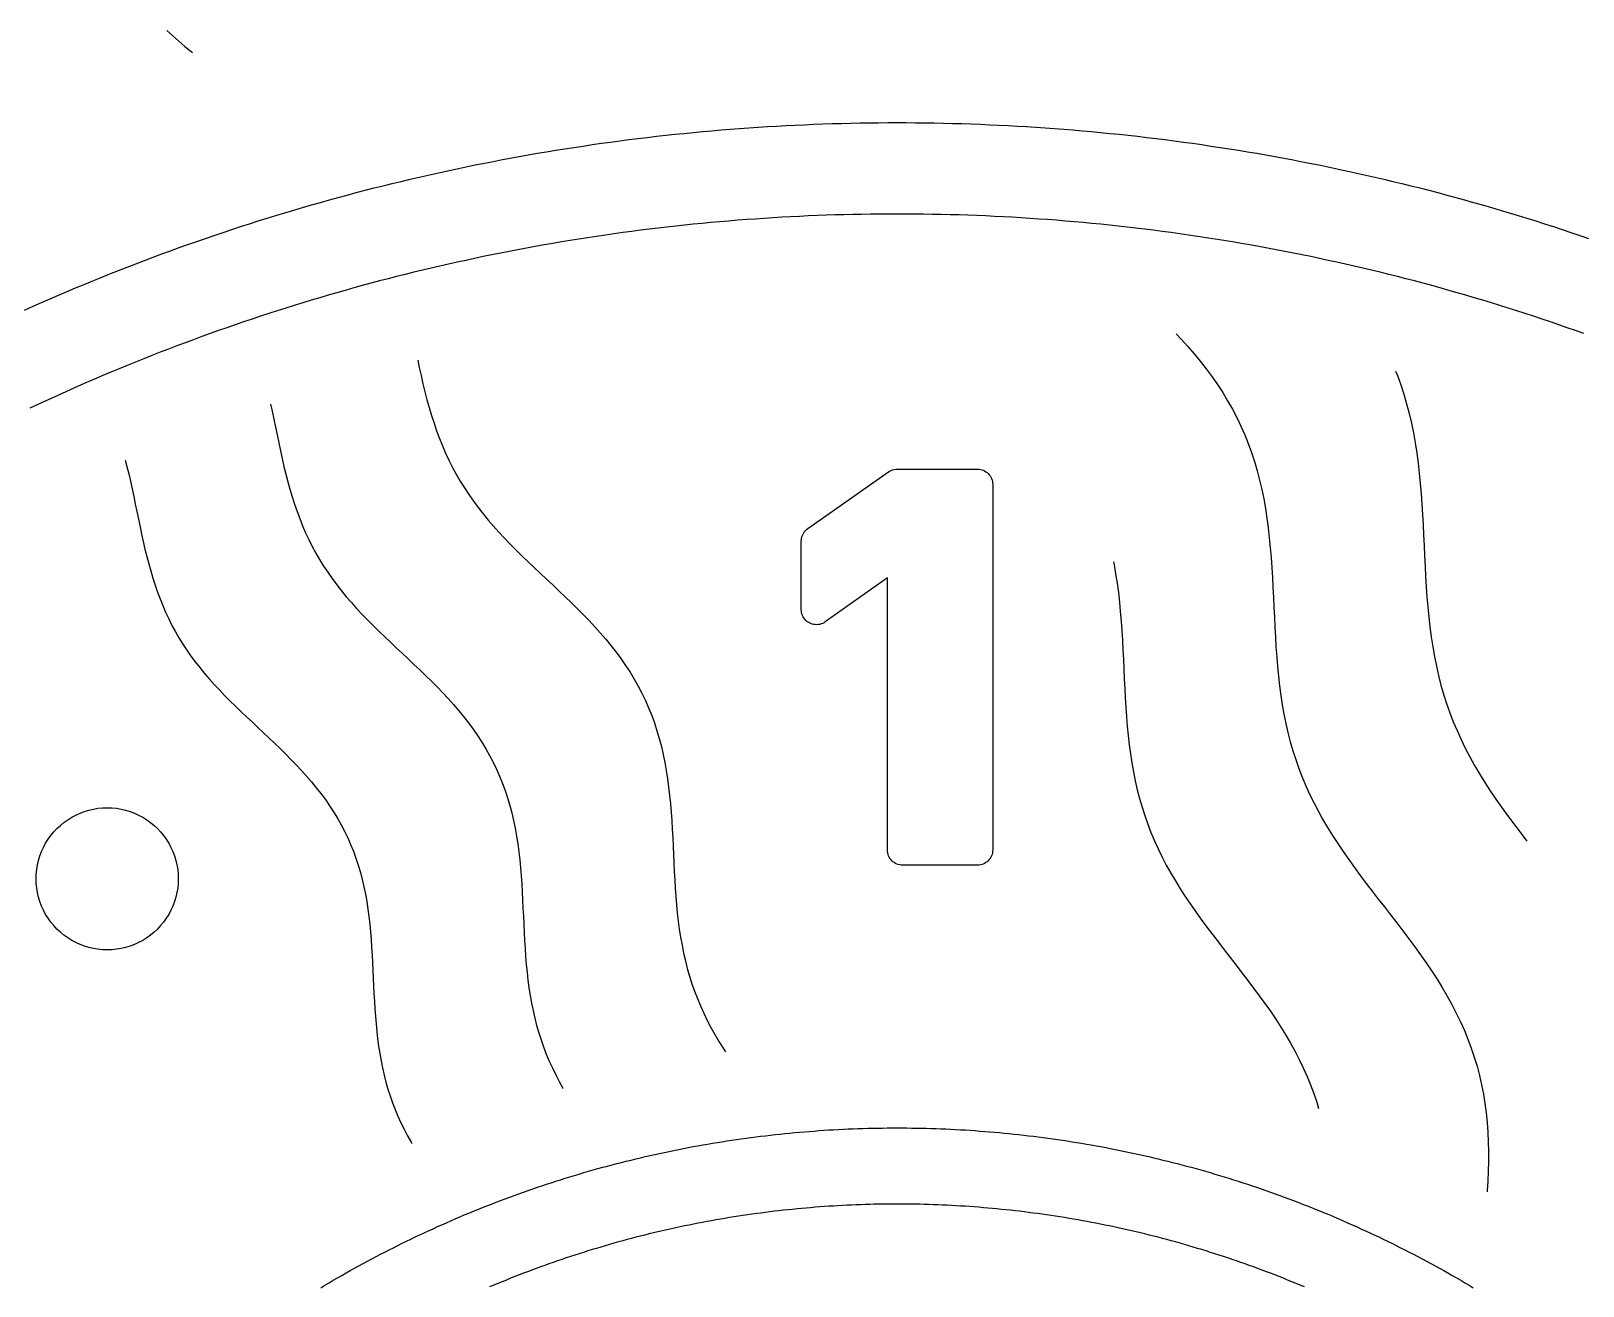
# Model space of a CAD drawing. Header units: millimetres. Extents: x -17.8 to 17.8, y -17.8 to 17.8.
# Drawn here: x 5.396 to 8.453, y 1.893 to 4.364 of the extents above; entities that cross this region are included whole.
import ezdxf

# ---------------------------------------------------------------- set-up
doc = ezdxf.new("R2010")
doc.units = ezdxf.units.MM
for name, color, linetype in [('ALTIN', 2, 'Continuous'), ('DOKU', 8, 'Continuous'), ('KESIM', 1, 'Continuous')]:
    doc.layers.add(name, color=color, linetype=linetype)

msp = doc.modelspace()

# ---------------------------------------------------------------- linework, layer by layer
at = {"layer": 'ALTIN'}
for points in [[(5.3838, 3.8148), (5.4004, 3.8223), (5.4171, 3.8297), (5.4338, 3.837), (5.4506, 3.8442), (5.4674, 3.8514), (5.4842, 3.8585), (5.5011, 3.8655), (5.5179, 3.8725), (5.5348, 3.8793), (5.5518, 3.8861), (5.5688, 3.8929), (5.5858, 3.8995), (5.6028, 3.9061), (5.6198, 3.9126), (5.6369, 3.919), (5.654, 3.9254), (5.6712, 3.9317), (5.6884, 3.9379), (5.7056, 3.944), (5.7228, 3.9501), (5.74, 3.956), (5.7573, 3.962), (5.7746, 3.9678), (5.7919, 3.9735), (5.8093, 3.9792), (5.8266, 3.9848), (5.844, 3.9904), (5.8615, 3.9958), (5.8789, 4.0012), (5.8964, 4.0065), (5.9139, 4.0117), (5.9314, 4.0168), (5.9489, 4.0219), (5.9665, 4.0269), (5.9841, 4.0318), (6.0017, 4.0367), (6.0193, 4.0414), (6.0369, 4.0461), (6.0546, 4.0507), (6.0723, 4.0553), (6.09, 4.0597), (6.1077, 4.0641), (6.1255, 4.0684), (6.1432, 4.0726), (6.161, 4.0768), (6.1788, 4.0808), (6.1966, 4.0848), (6.2144, 4.0887), (6.2323, 4.0926), (6.2502, 4.0963), (6.268, 4.1), (6.2859, 4.1036), (6.3039, 4.1071), (6.3218, 4.1106), (6.3397, 4.1139), (6.3577, 4.1172), (6.3757, 4.1204), (6.3936, 4.1236), (6.4116, 4.1266), (6.4297, 4.1296), (6.4477, 4.1325), (6.4657, 4.1353), (6.4838, 4.138), (6.5018, 4.1407), (6.5199, 4.1433), (6.538, 4.1458), (6.5561, 4.1482), (6.5742, 4.1505), (6.5923, 4.1528), (6.6104, 4.155), (6.6286, 4.1571), (6.6467, 4.1591), (6.6649, 4.1611), (6.683, 4.1629), (6.7012, 4.1647), (6.7194, 4.1664), (6.7375, 4.1681), (6.7557, 4.1696), (6.7739, 4.1711), (6.7921, 4.1725), (6.8103, 4.1738), (6.8286, 4.175), (6.8468, 4.1762), (6.865, 4.1773), (6.8832, 4.1783), (6.9015, 4.1792), (6.9197, 4.18), (6.9379, 4.1808), (6.9562, 4.1815), (6.9744, 4.182), (6.9927, 4.1826), (7.0109, 4.183), (7.0292, 4.1834), (7.0474, 4.1836), (7.0657, 4.1838), (7.0839, 4.184), (7.1022, 4.184), (7.1205, 4.184), (7.1387, 4.1838), (7.157, 4.1836), (7.1752, 4.1834), (7.1935, 4.183), (7.2117, 4.1826), (7.23, 4.182), (7.2482, 4.1815), (7.2665, 4.1808), (7.2847, 4.18), (7.3029, 4.1792), (7.3212, 4.1783), (7.3394, 4.1773), (7.3576, 4.1762), (7.3758, 4.175), (7.3941, 4.1738), (7.4123, 4.1725), (7.4305, 4.1711), (7.4487, 4.1696), (7.4669, 4.1681), (7.485, 4.1664), (7.5032, 4.1647), (7.5214, 4.1629), (7.5395, 4.1611), (7.5577, 4.1591), (7.5758, 4.1571), (7.594, 4.155), (7.6121, 4.1528), (7.6302, 4.1505), (7.6483, 4.1482), (7.6664, 4.1458), (7.6845, 4.1433), (7.7026, 4.1407), (7.7206, 4.138), (7.7387, 4.1353), (7.7567, 4.1325), (7.7747, 4.1296), (7.7928, 4.1266), (7.8108, 4.1236), (7.8287, 4.1204), (7.8467, 4.1172), (7.8647, 4.1139), (7.8826, 4.1106), (7.9005, 4.1071), (7.9185, 4.1036), (7.9364, 4.1), (7.9542, 4.0963), (7.9721, 4.0926), (7.99, 4.0887), (8.0078, 4.0848), (8.0256, 4.0808), (8.0434, 4.0768), (8.0612, 4.0726), (8.0789, 4.0684), (8.0967, 4.0641), (8.1144, 4.0597), (8.1321, 4.0553), (8.1498, 4.0507), (8.1675, 4.0461), (8.1851, 4.0414), (8.2027, 4.0367), (8.2203, 4.0318), (8.2379, 4.0269), (8.2555, 4.0219), (8.273, 4.0168), (8.2905, 4.0117), (8.308, 4.0065), (8.3255, 4.0012), (8.3429, 3.9958), (8.3604, 3.9904), (8.3778, 3.9848), (8.3951, 3.9792), (8.4125, 3.9735), (8.4298, 3.9678), (8.4471, 3.962), (8.4644, 3.956)], [(8.4552, 3.7685), (8.4388, 3.7743), (8.4223, 3.7801), (8.4058, 3.7859), (8.3892, 3.7915), (8.3727, 3.7971), (8.3561, 3.8026), (8.3395, 3.808), (8.3229, 3.8134), (8.3062, 3.8187), (8.2896, 3.8239), (8.2729, 3.829), (8.2561, 3.8341), (8.2394, 3.8391), (8.2226, 3.844), (8.2059, 3.8489), (8.189, 3.8537), (8.1722, 3.8584), (8.1554, 3.863), (8.1385, 3.8676), (8.1216, 3.8721), (8.1047, 3.8765), (8.0878, 3.8808), (8.0709, 3.8851), (8.0539, 3.8893), (8.0369, 3.8934), (8.0199, 3.8974), (8.0029, 3.9014), (7.9859, 3.9053), (7.9688, 3.9091), (7.9518, 3.9128), (7.9347, 3.9165), (7.9176, 3.9201), (7.9005, 3.9236), (7.8833, 3.9271), (7.8662, 3.9304), (7.849, 3.9337), (7.8319, 3.937), (7.8147, 3.9401), (7.7975, 3.9432), (7.7803, 3.9462), (7.7631, 3.9491), (7.7458, 3.9519), (7.7286, 3.9547), (7.7113, 3.9574), (7.694, 3.96), (7.6767, 3.9626), (7.6594, 3.965), (7.6421, 3.9674), (7.6248, 3.9697), (7.6075, 3.972), (7.5902, 3.9742), (7.5728, 3.9762), (7.5555, 3.9783), (7.5381, 3.9802), (7.5207, 3.9821), (7.5034, 3.9839), (7.486, 3.9856), (7.4686, 3.9872), (7.4512, 3.9888), (7.4338, 3.9902), (7.4164, 3.9917), (7.3989, 3.993), (7.3815, 3.9942), (7.3641, 3.9954), (7.3466, 3.9965), (7.3292, 3.9976), (7.3118, 3.9985), (7.2943, 3.9994), (7.2769, 4.0002), (7.2594, 4.0009), (7.2419, 4.0016), (7.2245, 4.0021), (7.207, 4.0026), (7.1895, 4.003), (7.1721, 4.0034), (7.1546, 4.0037), (7.1371, 4.0038), (7.1197, 4.004), (7.1022, 4.004), (7.0847, 4.004), (7.0673, 4.0038), (7.0498, 4.0037), (7.0323, 4.0034), (7.0149, 4.003), (6.9974, 4.0026), (6.9799, 4.0021), (6.9625, 4.0016), (6.945, 4.0009), (6.9275, 4.0002), (6.9101, 3.9994), (6.8926, 3.9985), (6.8752, 3.9976), (6.8578, 3.9965), (6.8403, 3.9954), (6.8229, 3.9942), (6.8055, 3.993), (6.788, 3.9917), (6.7706, 3.9902), (6.7532, 3.9888), (6.7358, 3.9872), (6.7184, 3.9856), (6.701, 3.9839), (6.6837, 3.9821), (6.6663, 3.9802), (6.6489, 3.9783), (6.6316, 3.9762), (6.6142, 3.9742), (6.5969, 3.972), (6.5796, 3.9697), (6.5623, 3.9674), (6.545, 3.965), (6.5277, 3.9626), (6.5104, 3.96), (6.4931, 3.9574), (6.4758, 3.9547), (6.4586, 3.9519), (6.4413, 3.9491), (6.4241, 3.9462), (6.4069, 3.9432), (6.3897, 3.9401), (6.3725, 3.937), (6.3554, 3.9337), (6.3382, 3.9304), (6.3211, 3.9271), (6.3039, 3.9236), (6.2868, 3.9201), (6.2697, 3.9165), (6.2526, 3.9128), (6.2356, 3.9091), (6.2185, 3.9053), (6.2015, 3.9014), (6.1845, 3.8974), (6.1675, 3.8934), (6.1505, 3.8893), (6.1335, 3.8851), (6.1166, 3.8808), (6.0997, 3.8765), (6.0828, 3.8721), (6.0659, 3.8676), (6.049, 3.863), (6.0322, 3.8584), (6.0154, 3.8537), (5.9985, 3.8489), (5.9818, 3.844), (5.965, 3.8391), (5.9483, 3.8341), (5.9315, 3.829), (5.9148, 3.8239), (5.8982, 3.8187), (5.8815, 3.8134), (5.8649, 3.808), (5.8483, 3.8026), (5.8317, 3.7971), (5.8152, 3.7915), (5.7986, 3.7859), (5.7821, 3.7801), (5.7656, 3.7743), (5.7492, 3.7685), (5.7328, 3.7625), (5.7163, 3.7565), (5.7, 3.7504), (5.6836, 3.7443), (5.6673, 3.7381), (5.651, 3.7318), (5.6347, 3.7254), (5.6185, 3.719), (5.6023, 3.7124), (5.5861, 3.7059), (5.5699, 3.6992), (5.5538, 3.6925), (5.5377, 3.6857), (5.5216, 3.6788), (5.5056, 3.6719), (5.4896, 3.6649), (5.4736, 3.6578), (5.4577, 3.6507), (5.4418, 3.6435), (5.4259, 3.6362), (5.41, 3.6289), (5.3942, 3.6214)], [(5.9671, 1.8891), (5.9754, 1.894), (5.9836, 1.8989), (5.9919, 1.9038), (6.0003, 1.9086), (6.0086, 1.9134), (6.017, 1.9182), (6.0253, 1.9229), (6.0337, 1.9276), (6.0422, 1.9322), (6.0506, 1.9368), (6.0591, 1.9414), (6.0675, 1.9459), (6.076, 1.9504), (6.0846, 1.9549), (6.0931, 1.9593), (6.1017, 1.9637), (6.1102, 1.968), (6.1188, 1.9723), (6.1274, 1.9766), (6.1361, 1.9808), (6.1447, 1.985), (6.1534, 1.9892), (6.1621, 1.9933), (6.1708, 1.9974), (6.1795, 2.0014), (6.1883, 2.0054), (6.197, 2.0094), (6.2058, 2.0133), (6.2146, 2.0172), (6.2234, 2.0211), (6.2322, 2.0249), (6.2411, 2.0287), (6.2499, 2.0324), (6.2588, 2.0361), (6.2677, 2.0398), (6.2766, 2.0434), (6.2855, 2.047), (6.2945, 2.0505), (6.3034, 2.054), (6.3124, 2.0575), (6.3214, 2.0609), (6.3304, 2.0643), (6.3394, 2.0677), (6.3484, 2.071), (6.3575, 2.0742), (6.3665, 2.0775), (6.3756, 2.0807), (6.3847, 2.0838), (6.3938, 2.0869), (6.4029, 2.09), (6.412, 2.093), (6.4212, 2.096), (6.4303, 2.099), (6.4395, 2.1019), (6.4487, 2.1047), (6.4578, 2.1076), (6.4671, 2.1104), (6.4763, 2.1131), (6.4855, 2.1158), (6.4947, 2.1185), (6.504, 2.1211), (6.5132, 2.1237), (6.5225, 2.1263), (6.5318, 2.1288), (6.5411, 2.1313), (6.5504, 2.1337), (6.5597, 2.1361), (6.569, 2.1384), (6.5784, 2.1407), (6.5877, 2.143), (6.5971, 2.1452), (6.6064, 2.1474), (6.6158, 2.1495), (6.6252, 2.1516), (6.6346, 2.1537), (6.644, 2.1557), (6.6534, 2.1577), (6.6628, 2.1596), (6.6722, 2.1615), (6.6817, 2.1634), (6.6911, 2.1652), (6.7006, 2.167), (6.71, 2.1687), (6.7195, 2.1704), (6.729, 2.172), (6.7385, 2.1737), (6.7479, 2.1752), (6.7574, 2.1767), (6.7669, 2.1782), (6.7764, 2.1797), (6.786, 2.1811), (6.7955, 2.1824), (6.805, 2.1837), (6.8145, 2.185), (6.8241, 2.1863), (6.8336, 2.1875), (6.8432, 2.1886), (6.8527, 2.1897), (6.8623, 2.1908), (6.8718, 2.1918), (6.8814, 2.1928), (6.891, 2.1937), (6.9005, 2.1946), (6.9101, 2.1955), (6.9197, 2.1963), (6.9293, 2.1971), (6.9389, 2.1978), (6.9485, 2.1985), (6.9581, 2.1992), (6.9677, 2.1998), (6.9773, 2.2003), (6.9869, 2.2009), (6.9965, 2.2013), (7.0061, 2.2018), (7.0157, 2.2022), (7.0253, 2.2025), (7.0349, 2.2029), (7.0445, 2.2031), (7.0541, 2.2034), (7.0637, 2.2035), (7.0734, 2.2037), (7.083, 2.2038), (7.0926, 2.2039), (7.1022, 2.2039), (7.1118, 2.2039), (7.1214, 2.2038), (7.131, 2.2037), (7.1407, 2.2035), (7.1503, 2.2034), (7.1599, 2.2031), (7.1695, 2.2029), (7.1791, 2.2025), (7.1887, 2.2022), (7.1983, 2.2018), (7.2079, 2.2013), (7.2175, 2.2009), (7.2271, 2.2003), (7.2367, 2.1998), (7.2463, 2.1992), (7.2559, 2.1985), (7.2655, 2.1978), (7.2751, 2.1971), (7.2847, 2.1963), (7.2943, 2.1955), (7.3039, 2.1946), (7.3134, 2.1937), (7.323, 2.1928), (7.3326, 2.1918), (7.3421, 2.1908), (7.3517, 2.1897), (7.3612, 2.1886), (7.3708, 2.1875), (7.3803, 2.1863), (7.3899, 2.185), (7.3994, 2.1837), (7.4089, 2.1824), (7.4184, 2.1811), (7.428, 2.1797), (7.4375, 2.1782), (7.447, 2.1767), (7.4565, 2.1752), (7.4659, 2.1737), (7.4754, 2.172), (7.4849, 2.1704), (7.4944, 2.1687), (7.5038, 2.167), (7.5133, 2.1652), (7.5227, 2.1634), (7.5322, 2.1615), (7.5416, 2.1596), (7.551, 2.1577), (7.5604, 2.1557), (7.5698, 2.1537), (7.5792, 2.1516), (7.5886, 2.1495), (7.598, 2.1474), (7.6073, 2.1452), (7.6167, 2.143), (7.626, 2.1407), (7.6354, 2.1384), (7.6447, 2.1361), (7.654, 2.1337), (7.6633, 2.1313), (7.6726, 2.1288), (7.6819, 2.1263), (7.6912, 2.1237), (7.7004, 2.1211), (7.7097, 2.1185), (7.7189, 2.1158), (7.7281, 2.1131), (7.7373, 2.1104), (7.7466, 2.1076), (7.7557, 2.1047), (7.7649, 2.1019), (7.7741, 2.099), (7.7832, 2.096), (7.7924, 2.093), (7.8015, 2.09), (7.8106, 2.0869), (7.8197, 2.0838), (7.8288, 2.0807), (7.8379, 2.0775), (7.8469, 2.0742), (7.856, 2.071), (7.865, 2.0677), (7.874, 2.0643), (7.883, 2.0609), (7.892, 2.0575), (7.901, 2.054), (7.9099, 2.0505), (7.9189, 2.047), (7.9278, 2.0434), (7.9367, 2.0398), (7.9456, 2.0361), (7.9545, 2.0324), (7.9633, 2.0287), (7.9722, 2.0249), (7.981, 2.0211), (7.9898, 2.0172), (7.9986, 2.0133), (8.0074, 2.0094), (8.0161, 2.0054), (8.0249, 2.0014), (8.0336, 1.9974), (8.0423, 1.9933), (8.051, 1.9892), (8.0597, 1.985), (8.0683, 1.9808), (8.077, 1.9766), (8.0856, 1.9723), (8.0942, 1.968), (8.1027, 1.9637), (8.1113, 1.9593), (8.1198, 1.9549), (8.1284, 1.9504), (8.1369, 1.9459), (8.1453, 1.9414), (8.1538, 1.9368), (8.1622, 1.9322), (8.1707, 1.9276), (8.1791, 1.9229), (8.1874, 1.9182), (8.1958, 1.9134), (8.2041, 1.9086), (8.2125, 1.9038), (8.2208, 1.8989), (8.229, 1.894), (8.2373, 1.8891)], [(7.9047, 1.8906), (7.8965, 1.8941), (7.8882, 1.8975), (7.8799, 1.9009), (7.8716, 1.9043), (7.8633, 1.9077), (7.8549, 1.911), (7.8466, 1.9142), (7.8382, 1.9175), (7.8299, 1.9207), (7.8215, 1.9238), (7.8131, 1.9269), (7.8047, 1.93), (7.7962, 1.9331), (7.7878, 1.9361), (7.7793, 1.939), (7.7709, 1.942), (7.7624, 1.9449), (7.7539, 1.9477), (7.7454, 1.9506), (7.7369, 1.9534), (7.7284, 1.9561), (7.7198, 1.9588), (7.7113, 1.9615), (7.7027, 1.9641), (7.6941, 1.9667), (7.6855, 1.9693), (7.6769, 1.9718), (7.6683, 1.9743), (7.6597, 1.9768), (7.6511, 1.9792), (7.6424, 1.9816), (7.6338, 1.9839), (7.6251, 1.9862), (7.6165, 1.9885), (7.6078, 1.9907), (7.5991, 1.9929), (7.5904, 1.995), (7.5817, 1.9971), (7.573, 1.9992), (7.5642, 2.0012), (7.5555, 2.0032), (7.5467, 2.0052), (7.538, 2.0071), (7.5292, 2.009), (7.5205, 2.0108), (7.5117, 2.0126), (7.5029, 2.0144), (7.4941, 2.0161), (7.4853, 2.0178), (7.4765, 2.0195), (7.4677, 2.0211), (7.4589, 2.0227), (7.45, 2.0242), (7.4412, 2.0257), (7.4323, 2.0272), (7.4235, 2.0286), (7.4146, 2.03), (7.4058, 2.0313), (7.3969, 2.0326), (7.388, 2.0339), (7.3792, 2.0351), (7.3703, 2.0363), (7.3614, 2.0375), (7.3525, 2.0386), (7.3436, 2.0396), (7.3347, 2.0407), (7.3258, 2.0417), (7.3169, 2.0426), (7.308, 2.0435), (7.2991, 2.0444), (7.2901, 2.0453), (7.2812, 2.0461), (7.2723, 2.0468), (7.2633, 2.0475), (7.2544, 2.0482), (7.2455, 2.0489), (7.2365, 2.0495), (7.2276, 2.05), (7.2186, 2.0506), (7.2097, 2.0511), (7.2007, 2.0515), (7.1918, 2.0519), (7.1828, 2.0523), (7.1739, 2.0526), (7.1649, 2.0529), (7.156, 2.0532), (7.147, 2.0534), (7.138, 2.0536), (7.1291, 2.0537), (7.1201, 2.0538), (7.1112, 2.0539), (7.1022, 2.0539), (7.0932, 2.0539), (7.0843, 2.0538), (7.0753, 2.0537), (7.0664, 2.0536), (7.0574, 2.0534), (7.0484, 2.0532), (7.0395, 2.0529), (7.0305, 2.0526), (7.0216, 2.0523), (7.0126, 2.0519), (7.0037, 2.0515), (6.9947, 2.0511), (6.9858, 2.0506), (6.9768, 2.05), (6.9679, 2.0495), (6.9589, 2.0489), (6.95, 2.0482), (6.9411, 2.0475), (6.9321, 2.0468), (6.9232, 2.0461), (6.9143, 2.0453), (6.9053, 2.0444), (6.8964, 2.0435), (6.8875, 2.0426), (6.8786, 2.0417), (6.8697, 2.0407), (6.8608, 2.0396), (6.8519, 2.0386), (6.843, 2.0375), (6.8341, 2.0363), (6.8252, 2.0351), (6.8164, 2.0339), (6.8075, 2.0326), (6.7986, 2.0313), (6.7898, 2.03), (6.7809, 2.0286), (6.7721, 2.0272), (6.7632, 2.0257), (6.7544, 2.0242), (6.7455, 2.0227), (6.7367, 2.0211), (6.7279, 2.0195), (6.7191, 2.0178), (6.7103, 2.0161), (6.7015, 2.0144), (6.6927, 2.0126), (6.6839, 2.0108), (6.6752, 2.009), (6.6664, 2.0071), (6.6577, 2.0052), (6.6489, 2.0032), (6.6402, 2.0012), (6.6314, 1.9992), (6.6227, 1.9971), (6.614, 1.995), (6.6053, 1.9929), (6.5966, 1.9907), (6.5879, 1.9885), (6.5793, 1.9862), (6.5706, 1.9839), (6.562, 1.9816), (6.5533, 1.9792), (6.5447, 1.9768), (6.5361, 1.9743), (6.5275, 1.9718), (6.5189, 1.9693), (6.5103, 1.9667), (6.5017, 1.9641), (6.4931, 1.9615), (6.4846, 1.9588), (6.476, 1.9561), (6.4675, 1.9534), (6.459, 1.9506), (6.4505, 1.9477), (6.442, 1.9449), (6.4335, 1.942), (6.4251, 1.939), (6.4166, 1.9361), (6.4082, 1.9331), (6.3997, 1.93), (6.3913, 1.9269), (6.3829, 1.9238), (6.3745, 1.9207), (6.3662, 1.9175), (6.3578, 1.9142), (6.3495, 1.911), (6.3411, 1.9077), (6.3328, 1.9043), (6.3245, 1.9009), (6.3162, 1.8975), (6.3079, 1.8941), (6.2997, 1.8906)]]:
    msp.add_lwpolyline(points, dxfattribs=at)
for points in [[(6.9249, 3.2017), (6.9227, 3.2037), (6.9207, 3.2059), (6.9189, 3.2083), (6.9173, 3.2108), (6.916, 3.2135), (6.915, 3.2163), (6.9143, 3.2192), (6.9138, 3.2221), (6.9137, 3.2251), (6.9137, 3.3598), (6.9138, 3.3627), (6.9142, 3.3655), (6.9149, 3.3683), (6.9159, 3.371), (6.9171, 3.3736), (6.9185, 3.3761), (6.9202, 3.3784), (6.9221, 3.3806), (6.9242, 3.3826), (6.9265, 3.3843), (7.0854, 3.496), (7.088, 3.4976), (7.0908, 3.499), (7.0936, 3.5), (7.0966, 3.5008), (7.0996, 3.5013), (7.1027, 3.5014), (7.2607, 3.5014), (7.2636, 3.5013), (7.2666, 3.5009), (7.2694, 3.5001), (7.2722, 3.4992), (7.2748, 3.4979), (7.2774, 3.4964), (7.2797, 3.4946), (7.2819, 3.4927), (7.2839, 3.4905), (7.2856, 3.4881), (7.2872, 3.4856), (7.2884, 3.4829), (7.2894, 3.4801), (7.2901, 3.4773), (7.2906, 3.4744), (7.2907, 3.4714), (7.2907, 2.7514), (7.2906, 2.7485), (7.2901, 2.7456), (7.2894, 2.7427), (7.2884, 2.74), (7.2872, 2.7373), (7.2856, 2.7348), (7.2839, 2.7324), (7.2819, 2.7302), (7.2797, 2.7282), (7.2774, 2.7265), (7.2748, 2.725), (7.2722, 2.7237), (7.2694, 2.7227), (7.2666, 2.722), (7.2636, 2.7216), (7.2607, 2.7214), (7.1133, 2.7214), (7.1104, 2.7216), (7.1075, 2.722), (7.1046, 2.7227), (7.1019, 2.7237), (7.0992, 2.725), (7.0967, 2.7265), (7.0943, 2.7282), (7.0921, 2.7302), (7.0901, 2.7324), (7.0884, 2.7348), (7.0869, 2.7373), (7.0856, 2.74), (7.0846, 2.7427), (7.0839, 2.7456), (7.0835, 2.7485), (7.0833, 2.7514), (7.0833, 3.2871), (6.961, 3.2006), (6.9585, 3.199), (6.9558, 3.1977), (6.9531, 3.1966), (6.9502, 3.1958), (6.9472, 3.1953), (6.9443, 3.1951), (6.9413, 3.1952), (6.9383, 3.1956), (6.9354, 3.1963), (6.9326, 3.1972), (6.9299, 3.1985), (6.9273, 3.2)], [(5.6317, 2.5835), (5.6243, 2.5782), (5.6165, 2.5733), (5.6084, 2.569), (5.6001, 2.5652), (5.5915, 2.562), (5.5827, 2.5594), (5.5738, 2.5573), (5.5648, 2.5558), (5.5556, 2.5549), (5.5465, 2.5546), (5.5373, 2.5549), (5.5282, 2.5558), (5.5192, 2.5573), (5.5102, 2.5594), (5.5015, 2.562), (5.4929, 2.5652), (5.4846, 2.569), (5.4765, 2.5733), (5.4687, 2.5782), (5.4613, 2.5835), (5.4542, 2.5893), (5.4475, 2.5956), (5.4412, 2.6023), (5.4354, 2.6094), (5.4301, 2.6168), (5.4252, 2.6246), (5.4209, 2.6327), (5.4171, 2.641), (5.4139, 2.6496), (5.4113, 2.6584), (5.4092, 2.6673), (5.4077, 2.6763), (5.4068, 2.6854), (5.4065, 2.6946), (5.4068, 2.7037), (5.4077, 2.7129), (5.4092, 2.7219), (5.4113, 2.7308), (5.4139, 2.7396), (5.4171, 2.7482), (5.4209, 2.7565), (5.4252, 2.7646), (5.4301, 2.7724), (5.4354, 2.7798), (5.4412, 2.7869), (5.4475, 2.7936), (5.4542, 2.7998), (5.4613, 2.8057), (5.4687, 2.811), (5.4765, 2.8158), (5.4846, 2.8201), (5.4929, 2.8239), (5.5015, 2.8272), (5.5102, 2.8298), (5.5192, 2.8319), (5.5282, 2.8334), (5.5373, 2.8343), (5.5465, 2.8346), (5.5556, 2.8343), (5.5648, 2.8334), (5.5738, 2.8319), (5.5827, 2.8298), (5.5915, 2.8272), (5.6001, 2.8239), (5.6084, 2.8201), (5.6165, 2.8158), (5.6243, 2.811), (5.6317, 2.8057), (5.6388, 2.7998), (5.6455, 2.7936), (5.6517, 2.7869), (5.6575, 2.7798), (5.6629, 2.7724), (5.6677, 2.7646), (5.672, 2.7565), (5.6758, 2.7482), (5.6791, 2.7396), (5.6817, 2.7308), (5.6838, 2.7219), (5.6853, 2.7129), (5.6862, 2.7037), (5.6865, 2.6946), (5.6862, 2.6854), (5.6853, 2.6763), (5.6838, 2.6673), (5.6817, 2.6584), (5.6791, 2.6496), (5.6758, 2.641), (5.672, 2.6327), (5.6677, 2.6246), (5.6629, 2.6168), (5.6575, 2.6094), (5.6517, 2.6023), (5.6455, 2.5956), (5.6388, 2.5893)]]:
    msp.add_lwpolyline(points, close=True, dxfattribs=at)
at = {"layer": 'DOKU'}
for points in [[(5.6639, 4.3657), (5.6755, 4.355), (5.6874, 4.3444), (5.6996, 4.3341), (5.7121, 4.3239), (5.7146, 4.322)], [(7.6524, 3.768), (7.662, 3.7577), (7.6749, 3.7433), (7.6875, 3.7287), (7.6996, 3.7139), (7.7114, 3.6988), (7.7227, 3.6835), (7.7335, 3.668), (7.7438, 3.6522), (7.7535, 3.6361), (7.7628, 3.6198), (7.7714, 3.6033), (7.7795, 3.5864), (7.7871, 3.5693), (7.794, 3.552), (7.8005, 3.5343), (7.8063, 3.5165), (7.8117, 3.4984), (7.8165, 3.4801), (7.8208, 3.4616), (7.8246, 3.4429), (7.8279, 3.424), (7.8309, 3.405), (7.8334, 3.3858), (7.8356, 3.3665), (7.8375, 3.347), (7.8391, 3.3275), (7.8405, 3.3079), (7.8417, 3.2883), (7.8428, 3.2686), (7.8437, 3.249), (7.8446, 3.2293), (7.8456, 3.2097), (7.8465, 3.1901), (7.8476, 3.1706), (7.8487, 3.1512), (7.8501, 3.1319), (7.8517, 3.1127), (7.8535, 3.0936), (7.8557, 3.0747), (7.8582, 3.0559), (7.8611, 3.0373), (7.8643, 3.0188), (7.868, 3.0006), (7.8722, 2.9825), (7.8768, 2.9646), (7.8819, 2.9469), (7.8875, 2.9294), (7.8936, 2.9121), (7.9002, 2.895), (7.9073, 2.878), (7.9149, 2.8612), (7.923, 2.8446), (7.9316, 2.8282), (7.9406, 2.8119), (7.9501, 2.7958), (7.9601, 2.7798), (7.9704, 2.7639), (7.981, 2.7481), (7.992, 2.7324), (8.0033, 2.7167), (8.0148, 2.7012), (8.0265, 2.6856), (8.0384, 2.6701), (8.0503, 2.6546), (8.0624, 2.6391), (8.0745, 2.6236), (8.0865, 2.608), (8.0985, 2.5923), (8.1103, 2.5766), (8.122, 2.5609), (8.1334, 2.545), (8.1446, 2.529), (8.1555, 2.5128), (8.166, 2.4966), (8.1761, 2.4802), (8.1858, 2.4637), (8.1951, 2.447), (8.2038, 2.4301), (8.2121, 2.413), (8.2198, 2.3958), (8.2269, 2.3785), (8.2334, 2.3609), (8.2394, 2.3432), (8.2448, 2.3253), (8.2496, 2.3072), (8.2537, 2.289), (8.2573, 2.2706), (8.2603, 2.252), (8.2627, 2.2333), (8.2646, 2.2145), (8.266, 2.1955), (8.2668, 2.1765), (8.2672, 2.1573), (8.2671, 2.138), (8.2666, 2.1187), (8.2658, 2.0992), (8.2646, 2.0798), (8.2645, 2.0781)], [(6.1582, 3.716), (6.1612, 3.702), (6.1647, 3.6859), (6.1684, 3.6698), (6.1723, 3.6539), (6.1764, 3.6382), (6.1807, 3.6226), (6.1853, 3.6072), (6.1902, 3.5919), (6.1954, 3.5769), (6.2009, 3.5621), (6.2068, 3.5475), (6.213, 3.5331), (6.2196, 3.5189), (6.2267, 3.505), (6.2341, 3.4913), (6.2419, 3.4778), (6.2501, 3.4645), (6.2587, 3.4514), (6.2677, 3.4386), (6.2771, 3.426), (6.2869, 3.4135), (6.297, 3.4012), (6.3074, 3.3891), (6.3182, 3.3771), (6.3292, 3.3653), (6.3405, 3.3536), (6.352, 3.342), (6.3638, 3.3304), (6.3757, 3.319), (6.3877, 3.3075), (6.3998, 3.2961), (6.412, 3.2847), (6.4242, 3.2733), (6.4363, 3.2618), (6.4484, 3.2503), (6.4605, 3.2387), (6.4723, 3.227), (6.484, 3.2152), (6.4956, 3.2033), (6.5068, 3.1912), (6.5178, 3.1789), (6.5285, 3.1665), (6.5388, 3.1539), (6.5488, 3.1412), (6.5584, 3.1282), (6.5675, 3.115), (6.5763, 3.1016), (6.5846, 3.0879), (6.5924, 3.0741), (6.5998, 3.06), (6.6066, 3.0457), (6.613, 3.0312), (6.619, 3.0164), (6.6244, 3.0015), (6.6294, 2.9863), (6.6339, 2.971), (6.638, 2.9554), (6.6417, 2.9397), (6.6449, 2.9238), (6.6478, 2.9078), (6.6503, 2.8916), (6.6524, 2.8753), (6.6543, 2.8589), (6.6559, 2.8424), (6.6573, 2.8258), (6.6584, 2.8092), (6.6595, 2.7925), (6.6604, 2.7758), (6.6612, 2.7591), (6.6619, 2.7425), (6.6627, 2.7258), (6.6635, 2.7092), (6.6644, 2.6926), (6.6654, 2.6761), (6.6666, 2.6597), (6.6679, 2.6434), (6.6695, 2.6272), (6.6713, 2.6111), (6.6734, 2.5952), (6.6759, 2.5794), (6.6787, 2.5637), (6.6818, 2.5482), (6.6853, 2.5328), (6.6892, 2.5176), (6.6935, 2.5026), (6.6983, 2.4877), (6.7035, 2.473), (6.7091, 2.4585), (6.7151, 2.4441), (6.7216, 2.4299), (6.7285, 2.4158), (6.7358, 2.4018), (6.7435, 2.388), (6.7515, 2.3743), (6.76, 2.3607), (6.7644, 2.3538)], [(8.0844, 3.6944), (8.0878, 3.6858), (8.0945, 3.6676), (8.1006, 3.649), (8.1061, 3.6303), (8.1111, 3.6113), (8.1155, 3.5921), (8.1195, 3.5727), (8.123, 3.5531), (8.126, 3.5333), (8.1287, 3.5134), (8.131, 3.4933), (8.1329, 3.4732), (8.1346, 3.4529), (8.136, 3.4326), (8.1373, 3.4122), (8.1384, 3.3918), (8.1394, 3.3714), (8.1403, 3.351), (8.1413, 3.3307), (8.1423, 3.3104), (8.1433, 3.2901), (8.1446, 3.27), (8.146, 3.2499), (8.1476, 3.23), (8.1496, 3.2102), (8.1518, 3.1906), (8.1544, 3.1711), (8.1574, 3.1517), (8.1607, 3.1326), (8.1646, 3.1137), (8.1689, 3.0949), (8.1737, 3.0763), (8.1789, 3.058), (8.1847, 3.0398), (8.1911, 3.0218), (8.1979, 3.0041), (8.2053, 2.9865), (8.2132, 2.9691), (8.2216, 2.9519), (8.2305, 2.9348), (8.2399, 2.9179), (8.2498, 2.9012), (8.2601, 2.8845), (8.2708, 2.8681), (8.2818, 2.8517), (8.2932, 2.8354), (8.3049, 2.8191), (8.3169, 2.803), (8.329, 2.7868), (8.3413, 2.7708), (8.343, 2.7686)], [(5.8684, 3.6298), (5.8714, 3.6157), (5.8747, 3.6), (5.8779, 3.5844), (5.8811, 3.5688), (5.8844, 3.5532), (5.8877, 3.5377), (5.8911, 3.5223), (5.8947, 3.507), (5.8984, 3.4918), (5.9023, 3.4767), (5.9064, 3.4618), (5.9108, 3.4471), (5.9155, 3.4325), (5.9204, 3.4181), (5.9257, 3.404), (5.9313, 3.39), (5.9373, 3.3763), (5.9436, 3.3627), (5.9503, 3.3494), (5.9574, 3.3363), (5.9649, 3.3234), (5.9727, 3.3107), (5.981, 3.2983), (5.9896, 3.286), (5.9985, 3.2739), (6.0079, 3.262), (6.0175, 3.2503), (6.0275, 3.2387), (6.0378, 3.2273), (6.0483, 3.2159), (6.0591, 3.2047), (6.0701, 3.1936), (6.0813, 3.1826), (6.0927, 3.1717), (6.1042, 3.1607), (6.1158, 3.1498), (6.1274, 3.1389), (6.139, 3.128), (6.1507, 3.117), (6.1622, 3.106), (6.1737, 3.0949), (6.1851, 3.0838), (6.1963, 3.0725), (6.2073, 3.0611), (6.218, 3.0495), (6.2285, 3.0379), (6.2387, 3.026), (6.2486, 3.014), (6.2581, 3.0017), (6.2673, 2.9893), (6.276, 2.9767), (6.2844, 2.9639), (6.2923, 2.9509), (6.2998, 2.9376), (6.3068, 2.9242), (6.3134, 2.9105), (6.3195, 2.8966), (6.3252, 2.8826), (6.3304, 2.8683), (6.3352, 2.8538), (6.3395, 2.8391), (6.3434, 2.8243), (6.3469, 2.8092), (6.35, 2.7941), (6.3527, 2.7787), (6.3551, 2.7633), (6.3572, 2.7477), (6.359, 2.732), (6.3605, 2.7163), (6.3618, 2.7004), (6.3629, 2.6845), (6.3639, 2.6686), (6.3648, 2.6526), (6.3655, 2.6367), (6.3663, 2.6207), (6.367, 2.6048), (6.3678, 2.5889), (6.3686, 2.5731), (6.3696, 2.5573), (6.3707, 2.5417), (6.372, 2.5261), (6.3735, 2.5106), (6.3752, 2.4952), (6.3773, 2.48), (6.3796, 2.4649), (6.3822, 2.4499), (6.3852, 2.4351), (6.3886, 2.4204), (6.3923, 2.4059), (6.3965, 2.3915), (6.401, 2.3773), (6.406, 2.3633), (6.4113, 2.3494), (6.4171, 2.3356), (6.4233, 2.322), (6.4299, 2.3086), (6.4368, 2.2952), (6.4442, 2.282), (6.4445, 2.2814)], [(5.5821, 3.519), (5.5852, 3.507), (5.5888, 3.4923), (5.5923, 3.4775), (5.5955, 3.4626), (5.5987, 3.4477), (5.6018, 3.4328), (5.6049, 3.4179), (5.608, 3.403), (5.6111, 3.3882), (5.6143, 3.3734), (5.6175, 3.3587), (5.6209, 3.3441), (5.6244, 3.3296), (5.6282, 3.3152), (5.6321, 3.301), (5.6363, 3.287), (5.6407, 3.2731), (5.6454, 3.2594), (5.6505, 3.2459), (5.6558, 3.2326), (5.6615, 3.2195), (5.6676, 3.2065), (5.674, 3.1938), (5.6807, 3.1813), (5.6878, 3.1691), (5.6953, 3.157), (5.7032, 3.1451), (5.7114, 3.1334), (5.7199, 3.1218), (5.7288, 3.1105), (5.738, 3.0993), (5.7476, 3.0883), (5.7573, 3.0774), (5.7674, 3.0666), (5.7777, 3.0559), (5.7882, 3.0453), (5.7989, 3.0348), (5.8097, 3.0244), (5.8207, 3.0139), (5.8317, 3.0035), (5.8428, 2.9931), (5.8539, 2.9827), (5.865, 2.9723), (5.876, 2.9618), (5.887, 2.9512), (5.8978, 2.9405), (5.9085, 2.9298), (5.919, 2.9189), (5.9292, 2.9079), (5.9392, 2.8968), (5.949, 2.8855), (5.9584, 2.874), (5.9675, 2.8623), (5.9762, 2.8505), (5.9846, 2.8385), (5.9925, 2.8263), (6.0001, 2.8138), (6.0072, 2.8012), (6.0139, 2.7884), (6.0202, 2.7753), (6.026, 2.7621), (6.0314, 2.7487), (6.0364, 2.7351), (6.0409, 2.7212), (6.0451, 2.7073), (6.0488, 2.6931), (6.0521, 2.6788), (6.0551, 2.6643), (6.0577, 2.6497), (6.0599, 2.6349), (6.0619, 2.6201), (6.0636, 2.6051), (6.0651, 2.5901), (6.0663, 2.575), (6.0674, 2.5599), (6.0683, 2.5447), (6.0691, 2.5294), (6.0699, 2.5142), (6.0706, 2.499), (6.0713, 2.4838), (6.072, 2.4687), (6.0728, 2.4536), (6.0738, 2.4386), (6.0748, 2.4236), (6.076, 2.4087), (6.0775, 2.394), (6.0791, 2.3793), (6.0811, 2.3648), (6.0833, 2.3504), (6.0858, 2.3361), (6.0887, 2.322), (6.0919, 2.308), (6.0954, 2.2942), (6.0994, 2.2805), (6.1037, 2.2669), (6.1084, 2.2535), (6.1136, 2.2403), (6.1191, 2.2272), (6.125, 2.2142), (6.1312, 2.2013), (6.1379, 2.1886), (6.1449, 2.176), (6.1466, 2.1731)], [(7.5285, 3.3189), (7.5297, 3.3131), (7.5329, 3.295), (7.5357, 3.2766), (7.5382, 3.2582), (7.5403, 3.2396), (7.5421, 3.2209), (7.5437, 3.2021), (7.545, 3.1833), (7.5462, 3.1644), (7.5472, 3.1454), (7.5481, 3.1265), (7.549, 3.1076), (7.5498, 3.0887), (7.5508, 3.0699), (7.5518, 3.0511), (7.5529, 3.0324), (7.5542, 3.0138), (7.5558, 2.9953), (7.5575, 2.977), (7.5596, 2.9588), (7.562, 2.9407), (7.5648, 2.9228), (7.5679, 2.905), (7.5715, 2.8875), (7.5754, 2.8701), (7.5799, 2.8529), (7.5848, 2.8358), (7.5902, 2.819), (7.596, 2.8023), (7.6024, 2.7858), (7.6092, 2.7695), (7.6166, 2.7534), (7.6244, 2.7374), (7.6326, 2.7216), (7.6414, 2.7059), (7.6505, 2.6904), (7.66, 2.675), (7.6699, 2.6597), (7.6802, 2.6445), (7.6908, 2.6294), (7.7016, 2.6143), (7.7127, 2.5994), (7.724, 2.5844), (7.7354, 2.5695), (7.7469, 2.5545), (7.7585, 2.5396), (7.7701, 2.5247), (7.7817, 2.5097), (7.7932, 2.4946), (7.8046, 2.4795), (7.8159, 2.4643), (7.8269, 2.449), (7.8376, 2.4336), (7.8481, 2.4181), (7.8582, 2.4025), (7.868, 2.3867), (7.8773, 2.3708), (7.8862, 2.3547), (7.8946, 2.3385), (7.9025, 2.3221), (7.9099, 2.3055), (7.9168, 2.2888), (7.9231, 2.2719), (7.9289, 2.2549), (7.9327, 2.2422)]]:
    msp.add_lwpolyline(points, dxfattribs=at)
at = {"layer": 'KESIM'}
msp.add_circle((0, 0), 17.8, dxfattribs=at)

doc.saveas('drawing.dxf')
